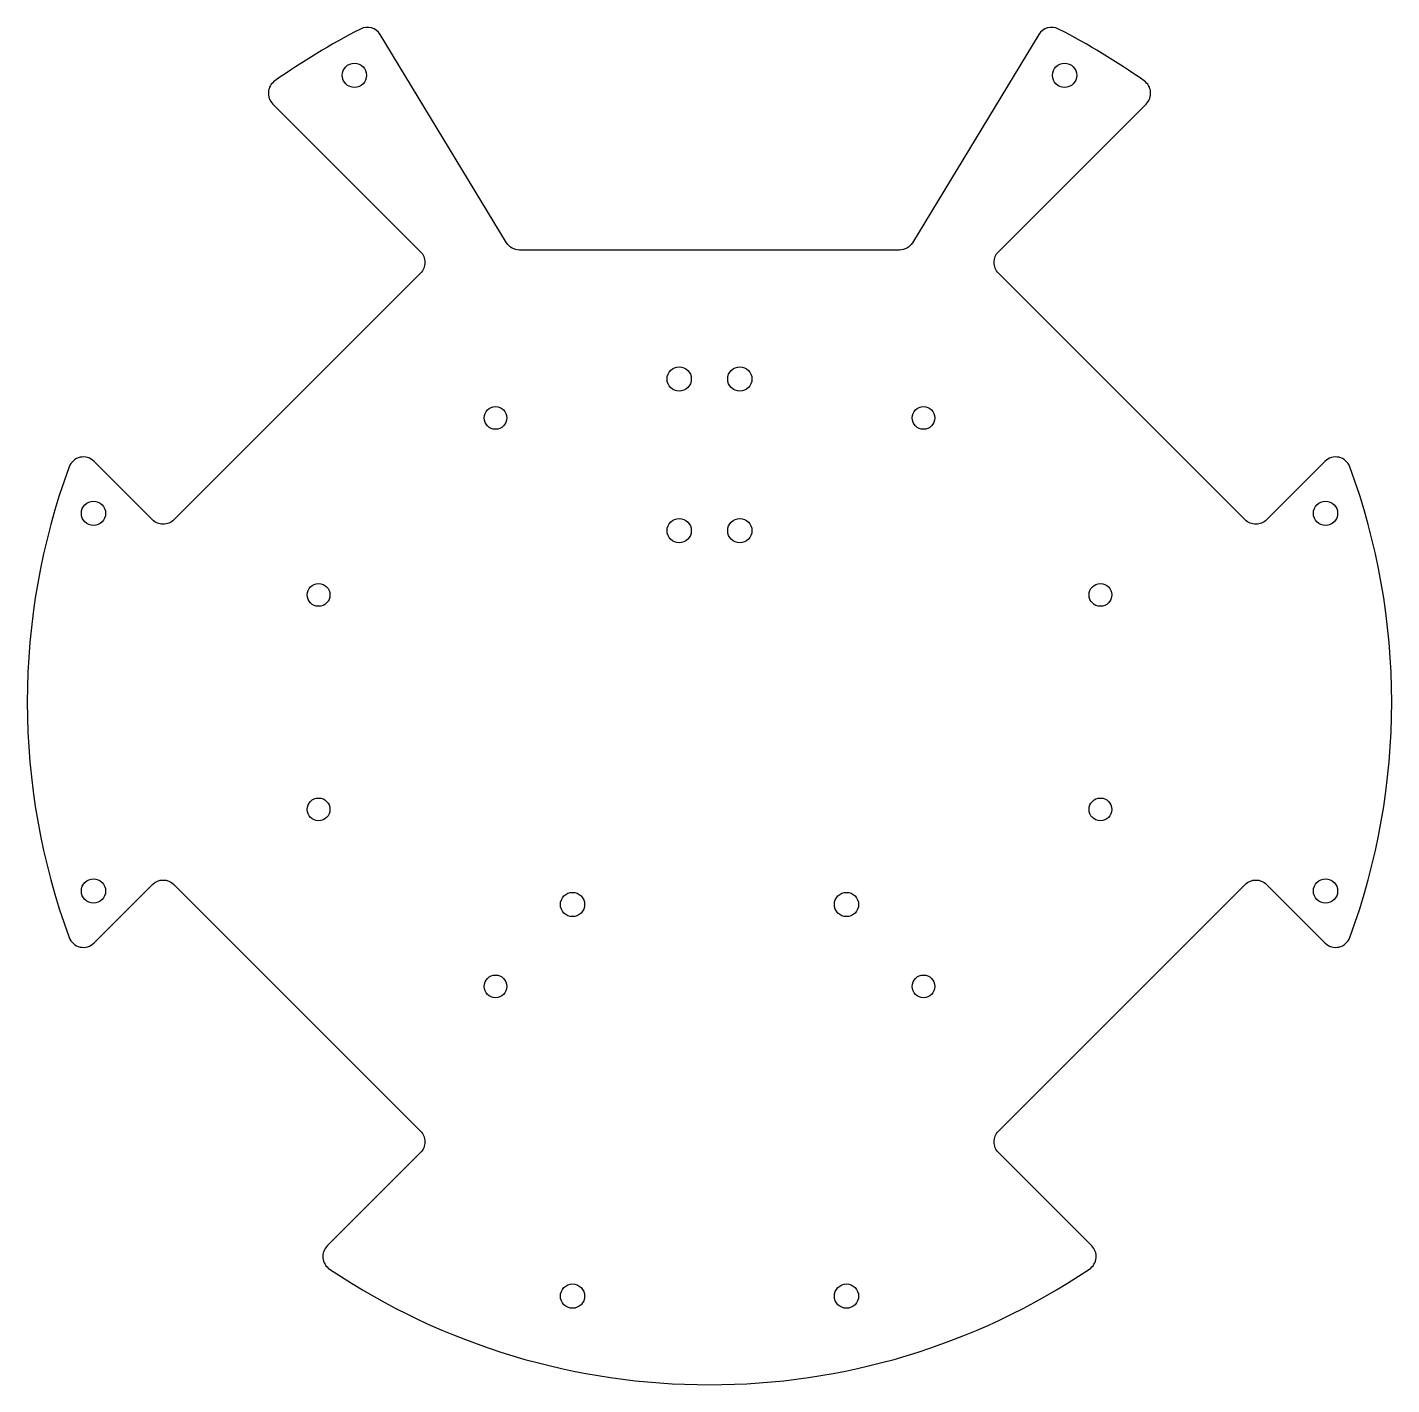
# Model space of a CAD drawing. Header units: millimetres. Extents: x -90 to 90, y -90 to 89.
import ezdxf

# ---------------------------------------------------------------- set-up
doc = ezdxf.new("R2010")
doc.units = ezdxf.units.MM
doc.layers.get('0').update_dxf_attribs({"linetype": 'CONTINUOUS'})

msp = doc.modelspace()

# ---------------------------------------------------------------- linework, layer by layer
msp.add_lwpolyline([(-25.06, 59.61, -0.262136), (-26.77, 60.57), (-43.43, 88.02, 0.394818), (-46.06, 88.76, 0.033018), (-57.34, 81.93, 0.466366), (-57.61, 78.87), (-38.13, 59.4, -0.414214), (-38.13, 56.57), (-70.66, 24.04, -0.414214), (-73.49, 24.04), (-81.19, 31.75, 0.547696), (-84.48, 31.02, 0.17779), (-84.48, -31.02, 0.547696), (-81.19, -31.75), (-73.49, -24.04, -0.414213), (-70.66, -24.04), (-38.13, -56.57, -0.414214), (-38.13, -59.4), (-50.42, -71.68, 0.472498), (-50.12, -74.76, 0.304181), (50.12, -74.76, 0.472497), (50.42, -71.68), (38.13, -59.4, -0.414214), (38.13, -56.57), (70.66, -24.04, -0.414214), (73.49, -24.04), (81.19, -31.75, 0.547696), (84.48, -31.02, 0.17779), (84.48, 31.02, 0.547696), (81.19, 31.75), (73.49, 24.04, -0.414214), (70.66, 24.04), (38.13, 56.57, -0.414214), (38.13, 59.4), (57.61, 78.87, 0.466366), (57.34, 81.93, 0.033018), (46.06, 88.76, 0.394818), (43.43, 88.02), (26.77, 60.57, -0.262136), (25.06, 59.61)], format="xyb", close=True)
msp.add_lwpolyline([(-25.06, 59.61, -0.262136), (-26.77, 60.57), (-43.43, 88.02, 0.394818), (-46.06, 88.76, 0.033018), (-57.34, 81.93, 0.466366), (-57.61, 78.87), (-38.13, 59.4, -0.414214), (-38.13, 56.57), (-70.66, 24.04, -0.414214), (-73.49, 24.04), (-81.19, 31.75, 0.547696), (-84.48, 31.02, 0.17779), (-84.48, -31.02, 0.547696), (-81.19, -31.75), (-73.49, -24.04, -0.414213), (-70.66, -24.04), (-38.13, -56.57, -0.414214), (-38.13, -59.4), (-50.42, -71.68, 0.472498), (-50.12, -74.76, 0.304181), (50.12, -74.76, 0.472497), (50.42, -71.68), (38.13, -59.4, -0.414214), (38.13, -56.57), (70.66, -24.04, -0.414214), (73.49, -24.04), (81.19, -31.75, 0.547696), (84.48, -31.02, 0.17779), (84.48, 31.02, 0.547696), (81.19, 31.75), (73.49, 24.04, -0.414214), (70.66, 24.04), (38.13, 56.57, -0.414214), (38.13, 59.4), (57.61, 78.87, 0.466366), (57.34, 81.93, 0.033018), (46.06, 88.76, 0.394818), (43.43, 88.02), (26.77, 60.57, -0.262136), (25.06, 59.61)], format="xyb", close=True)
for centre, radius in [((-46.84, 82.65), 1.6), ((-46.84, 82.65), 1.6), ((46.84, 82.65), 1.6), ((46.84, 82.65), 1.6), ((-4, 42.61), 1.6), ((-4, 42.61), 1.6), ((4, 42.61), 1.6), ((4, 42.61), 1.6), ((-28.23, 37.48), 1.5), ((-28.23, 37.48), 1.5), ((28.23, 37.48), 1.5), ((28.23, 37.48), 1.5), ((-81.27, 24.9), 1.6), ((-81.27, 24.9), 1.6), ((81.27, 24.9), 1.6), ((81.27, 24.9), 1.6), ((-4, 22.61), 1.6), ((-4, 22.61), 1.6), ((4, 22.61), 1.6), ((4, 22.61), 1.6), ((-51.57, 14.14), 1.5), ((-51.57, 14.14), 1.5), ((51.57, 14.14), 1.5), ((51.57, 14.14), 1.5), ((-51.57, -14.14), 1.5), ((-51.57, -14.14), 1.5), ((51.57, -14.14), 1.5), ((51.57, -14.14), 1.5), ((-81.27, -24.9), 1.6), ((-81.27, -24.9), 1.6), ((81.27, -24.9), 1.6), ((81.27, -24.9), 1.6), ((-18.07, -26.68), 1.6), ((-18.07, -26.68), 1.6), ((18.07, -26.68), 1.6), ((18.07, -26.68), 1.6), ((-28.23, -37.48), 1.5), ((-28.23, -37.48), 1.5), ((28.23, -37.48), 1.5), ((28.23, -37.48), 1.5), ((-18.07, -78.32), 1.6), ((-18.07, -78.32), 1.6), ((18.07, -78.32), 1.6), ((18.07, -78.32), 1.6)]:
    msp.add_circle(centre, radius)

doc.saveas('drawing.dxf')
